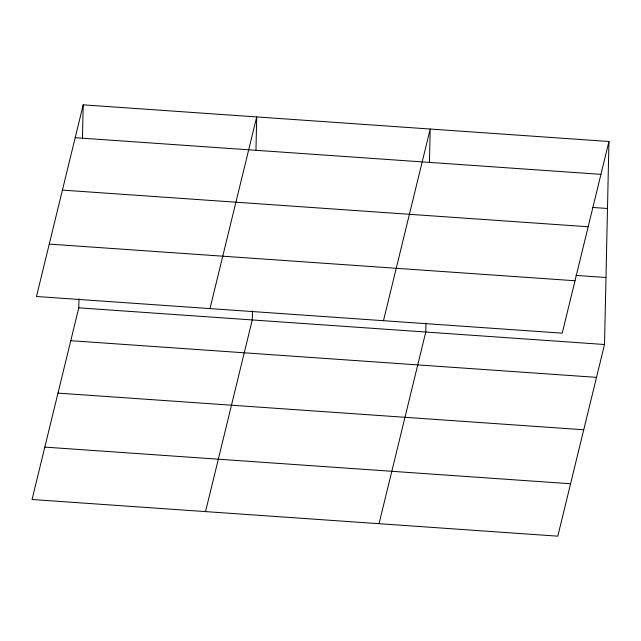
<?xml version="1.0" encoding="UTF-8"?>
<svg xmlns="http://www.w3.org/2000/svg" width="641" height="641" viewBox="0 0 641 641"><rect width="100%" height="100%" fill="white"/><g stroke="black" fill="none" stroke-linecap="round" stroke-linejoin="round"><path stroke-width="0.96" d="M608.95 141.493L562.229 333.16L36.481 296.503L83.202 104.836L608.95 141.493L604.519 344.497L557.798 536.164L32.05 499.507L78.771 307.84L78.971 298.842M82.465 138.833L83.202 104.836M252.466 310.941L252.266 319.939L205.545 511.606M255.983 149.93L256.704 116.934L209.976 308.601M425.961 323.032L425.768 332.03L379.039 523.697M429.478 162.021L430.199 129.025L383.47 320.692M75.197 137.703L600.938 174.352M592.508 207.436L607.484 208.485M62.417 190.105L588.166 226.762M576.019 275.414L605.977 277.505M49.261 244.101L575.001 280.75M78.771 307.84L604.519 344.497M70.758 340.708L596.507 377.357M57.986 393.109L583.735 429.766M44.822 447.106L570.57 483.755"/></g></svg>
